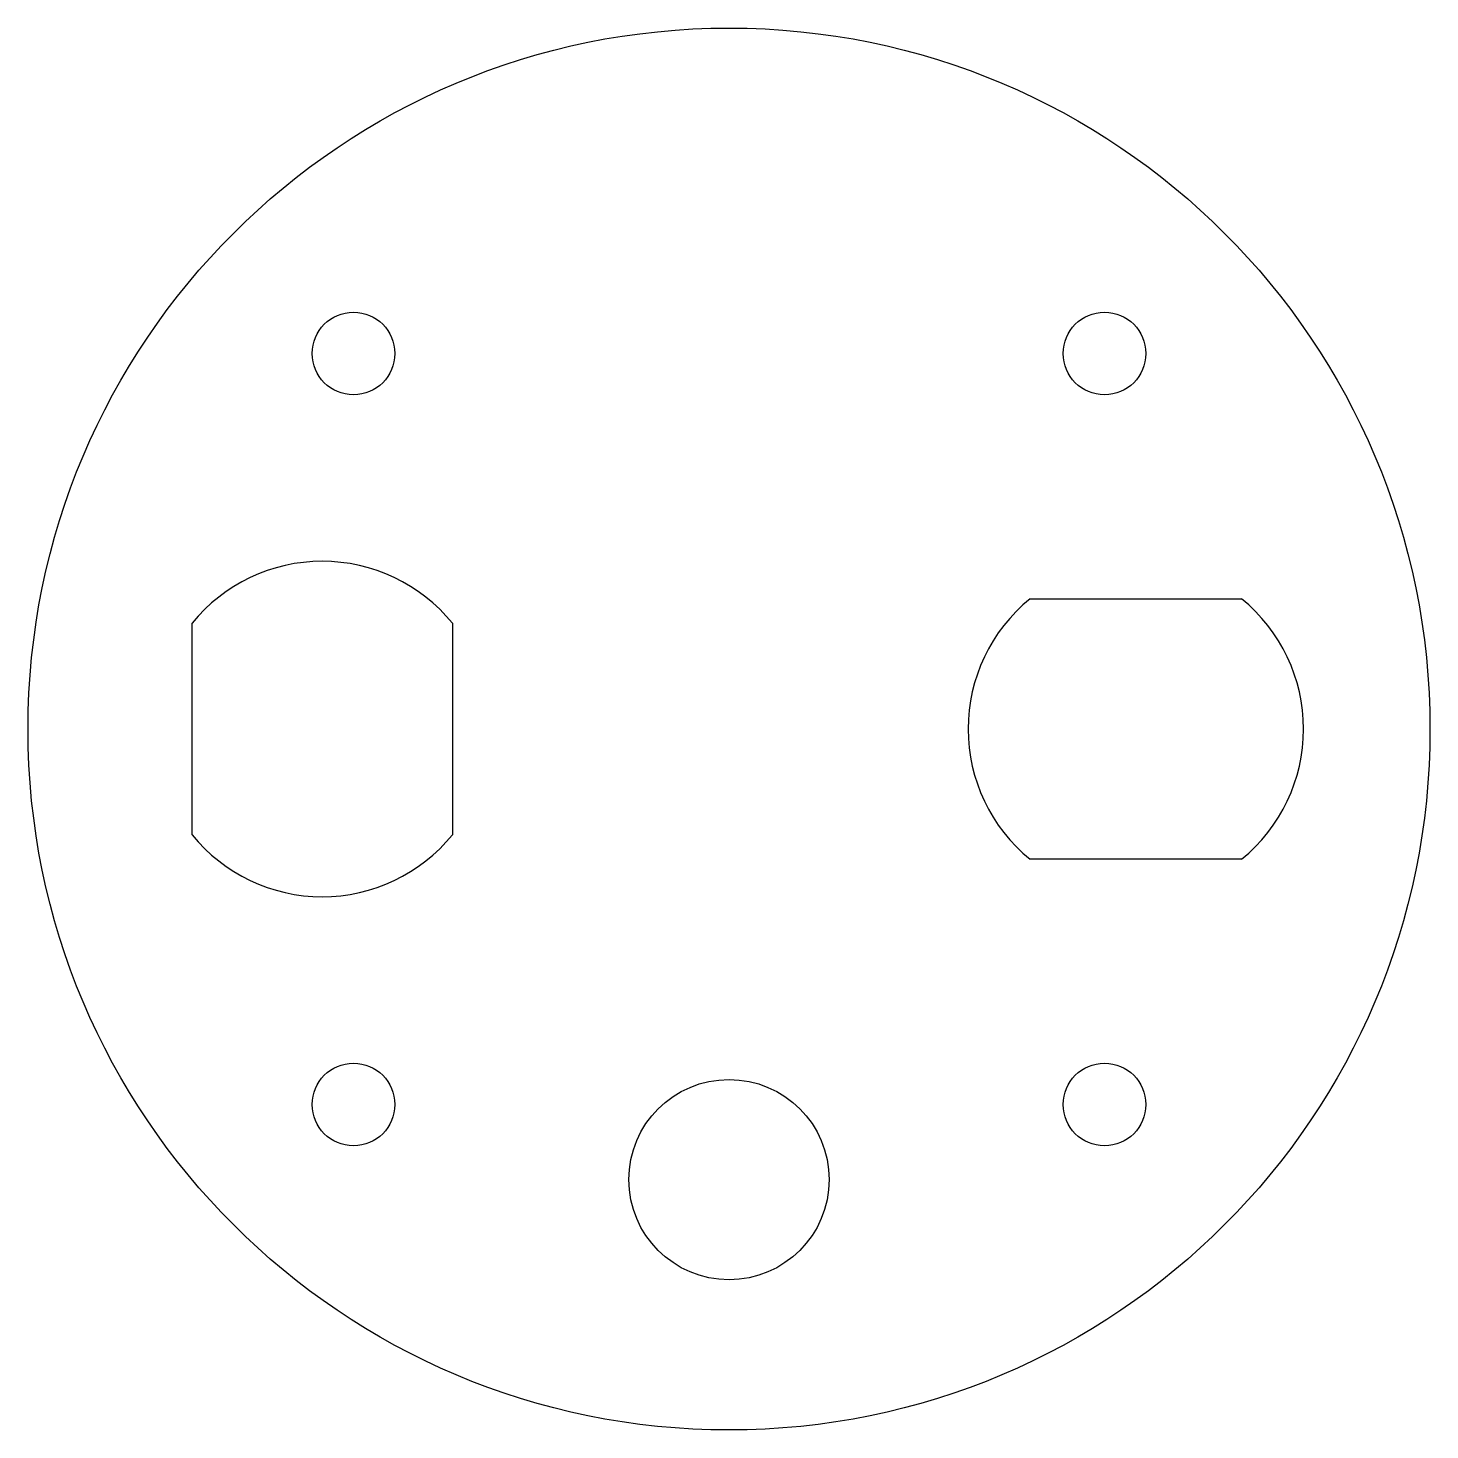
# Model space of a CAD drawing. Header units: millimetres. Extents: x -26.9 to 29.1, y 9.8 to 65.8.
import ezdxf

# ---------------------------------------------------------------- set-up
doc = ezdxf.new("R2010")
doc.units = ezdxf.units.MM

msp = doc.modelspace()

# ---------------------------------------------------------------- linework, layer by layer
at = {"color": 7, "linetype": 'Continuous', "lineweight": 25}
for p, q in [((13.173, 43.015), (21.623, 43.015)), ((-20.302, 33.591), (-20.302, 42.04)), ((-9.902, 42.04), (-9.902, 33.591)), ((21.623, 32.615), (13.173, 32.615))]:
    msp.add_line(p, q, dxfattribs=at)
for centre, radius in [((1.148, 37.815), 28), ((-13.852, 52.815), 1.65), ((16.148, 52.815), 1.65), ((-13.852, 22.815), 1.65), ((16.148, 22.815), 1.65), ((1.148, 19.815), 4)]:
    msp.add_circle(centre, radius, dxfattribs=at)
for centre, start, end in [((-15.102, 37.815), 39.0934, 140.9066), ((17.398, 37.815), 129.0934, 230.9066), ((17.398, 37.815), 309.0934, 50.9066), ((-15.102, 37.815), 219.0934, 320.9066)]:
    msp.add_arc(centre, 6.7, start, end, dxfattribs=at)

doc.saveas('drawing.dxf')
